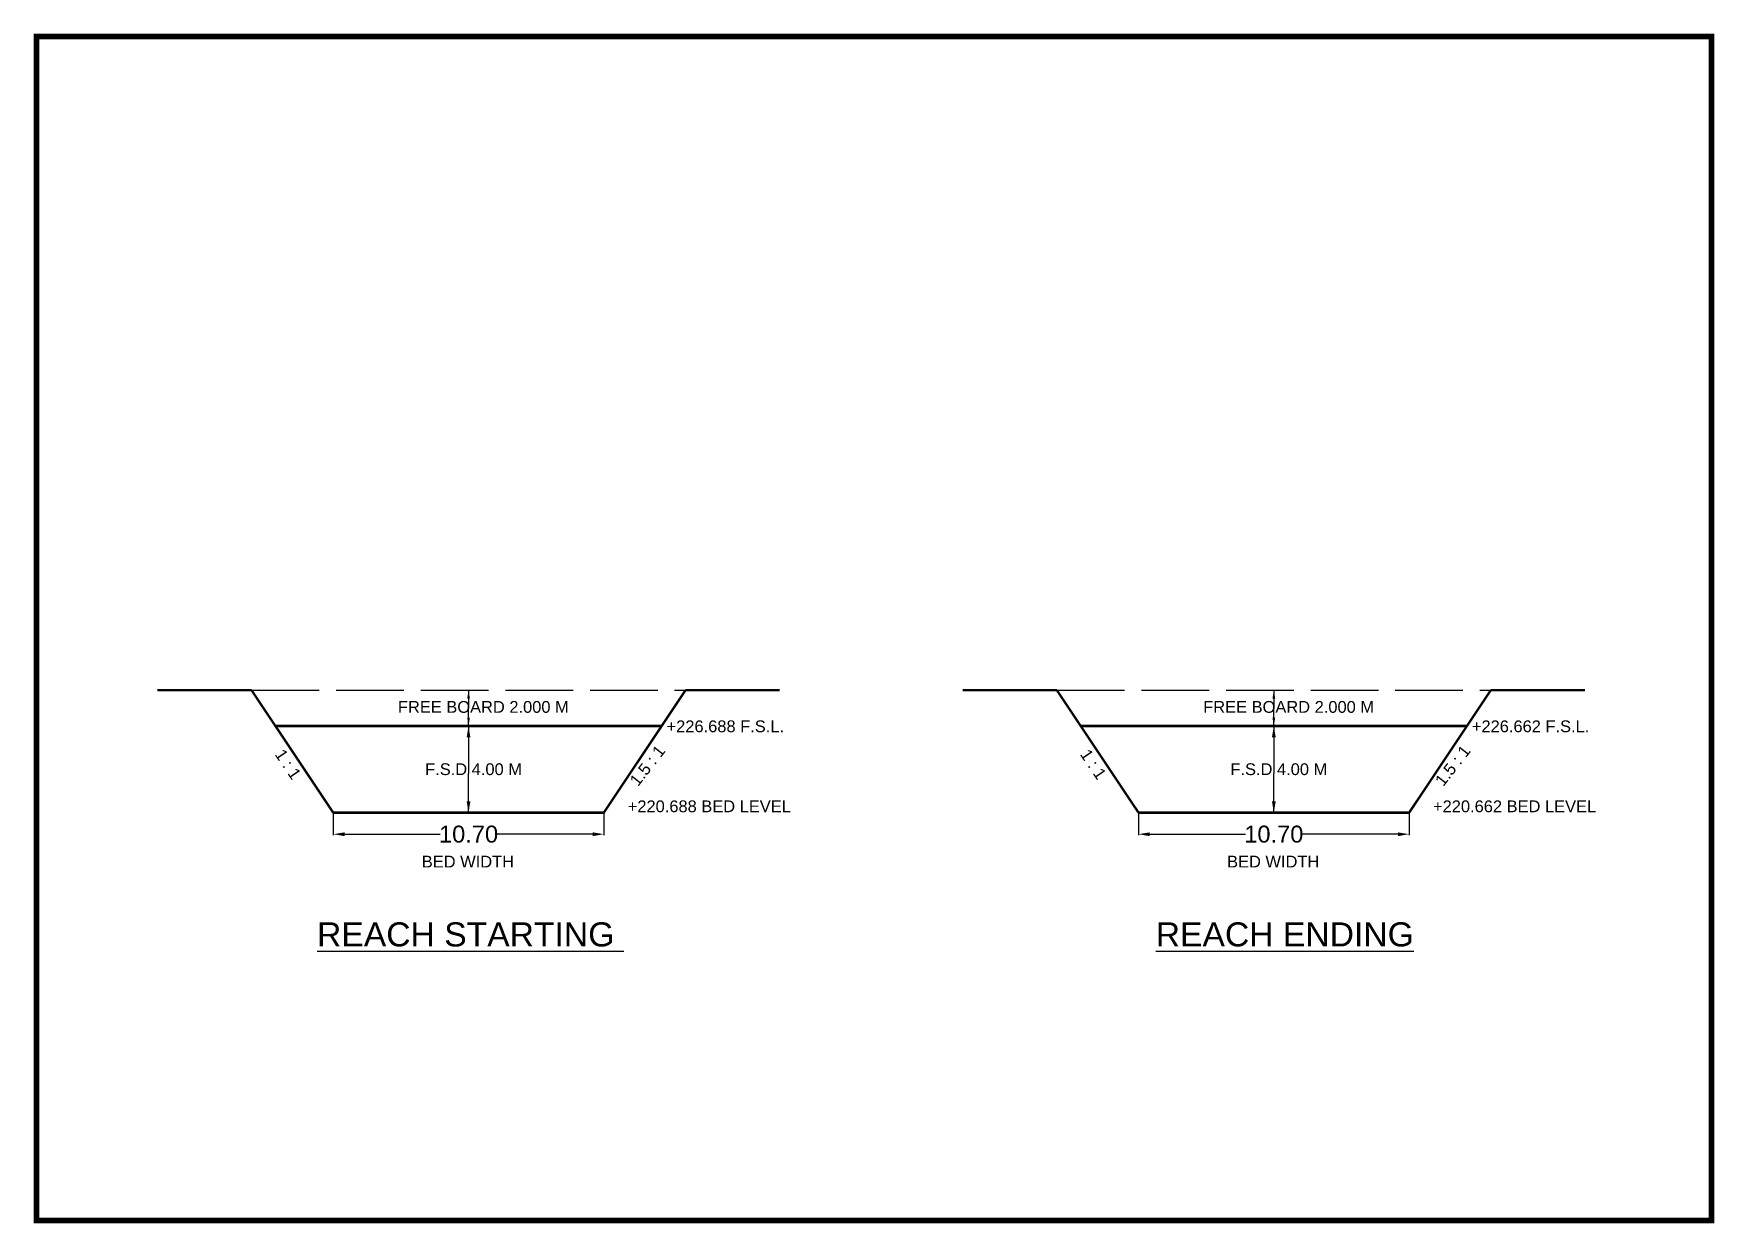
# Model space of a CAD drawing. Header units: inches. Extents: x 5497 to 5795, y 149 to 360.
import ezdxf

# ---------------------------------------------------------------- set-up
doc = ezdxf.new("R2010")
doc.units = ezdxf.units.IN
doc.header["$MEASUREMENT"] = 0
doc.linetypes.add('ACAD_ISO02W100', pattern=[15, 12, -3])
doc.layers.add('TEXT', color=5, linetype='Continuous')
doc.styles.get("Standard").update_dxf_attribs({"font": 'arial.ttf'})
doc.dimstyles.get("Standard").update_dxf_attribs({"dimtxt": 0.18, "dimasz": 0.18, "dimexe": 0.18, "dimexo": 0.0625, "dimgap": 0.09, "dimtad": 0, "dimtih": 1, "dimtoh": 1, "dimdec": 4, "dimzin": 0, "dimdsep": 46, "dimtxsty": 'Standard', "dimcen": 0.09, "dimadec": 0, "dimazin": 0, "dimtfac": 1, "dimtdec": 4, "dimtofl": 0, "dimtmove": 0, "dimatfit": 3, "dimfxl": 1, "dimtolj": 1, "dimtzin": 0, "dimarcsym": 0})

# ---------------------------------------------------------------- blocks, each defined once
blk = doc.blocks.new('*D3')
at = {"layer": 'Defpoints', "color": 0, "ltscale": 0.2}
for p in [(5692.55, 221.57), (5740.53, 221.57), (5740.53, 217.75)]:
    blk.add_point(p, dxfattribs=at)
at = {"layer": 'TEXT', "color": 0, "lineweight": -2, "ltscale": 0.2}
for p, q in [((5692.55, 221.51), (5692.55, 217.57)), ((5740.53, 221.51), (5740.53, 217.57)), ((5694.55, 217.75), (5711.54, 217.75)), ((5738.53, 217.75), (5721.55, 217.75))]:
    blk.add_line(p, q, dxfattribs=at)
at = {"layer": 'TEXT', "color": 0, "ltscale": 0.2}
for points in [[(5694.55, 218.08), (5694.55, 217.41), (5692.55, 217.75)], [(5738.53, 218.08), (5738.53, 217.41), (5740.53, 217.75)]]:
    blk.add_solid(points, dxfattribs=at)
at = {"layer": 'TEXT', "color": 0, "lineweight": 25, "ltscale": 0.2, "insert": (5716.54, 217.75), "char_height": 0.18, "attachment_point": 5}
blk.add_mtext('\\A1;{\\H16.667x;10.70}', dxfattribs=at)
blk = doc.blocks.new('*D4')
at = {"layer": 'Defpoints', "color": 0, "ltscale": 0.2}
for p in [(5549.78, 221.57), (5597.76, 221.57), (5597.76, 217.75)]:
    blk.add_point(p, dxfattribs=at)
at = {"layer": 'TEXT', "color": 0, "lineweight": -2, "ltscale": 0.2}
for p, q in [((5549.78, 221.51), (5549.78, 217.57)), ((5597.76, 221.51), (5597.76, 217.57)), ((5551.78, 217.75), (5568.76, 217.75)), ((5595.76, 217.75), (5578.77, 217.75))]:
    blk.add_line(p, q, dxfattribs=at)
at = {"layer": 'TEXT', "color": 0, "ltscale": 0.2}
for points in [[(5551.78, 218.08), (5551.78, 217.41), (5549.78, 217.75)], [(5595.76, 218.08), (5595.76, 217.41), (5597.76, 217.75)]]:
    blk.add_solid(points, dxfattribs=at)
at = {"layer": 'TEXT', "color": 0, "lineweight": 25, "ltscale": 0.2, "insert": (5573.77, 217.75), "char_height": 0.18, "attachment_point": 5}
blk.add_mtext('\\A1;{\\H16.667x;10.70}', dxfattribs=at)

msp = doc.modelspace()

# ---------------------------------------------------------------- linework, layer by layer
at = {"layer": 'TEXT', "color": 86, "lineweight": 25, "ltscale": 0.2}
for p, q in [((5549.77663, 221.57188), (5597.75565, 221.57188)), ((5692.55483, 221.57188), (5740.53384, 221.57188))]:
    msp.add_line(p, q, dxfattribs=at)
at = {"layer": 'TEXT', "lineweight": 25, "ltscale": 0.2, "const_width": 1}
msp.add_lwpolyline([(5497.1543, 359.23097), (5794.1543, 359.23097), (5794.1543, 149.23097), (5497.1543, 149.23097)], close=True, dxfattribs=at)
at = {"layer": 'TEXT', "color": 86, "lineweight": 25, "ltscale": 0.2, "const_width": 0.41728}
for points in [[(5535.30317, 243.27069), (5518.61177, 243.27069)], [(5549.77663, 221.57188), (5535.30317, 243.27069)], [(5597.75565, 221.57188), (5612.22912, 243.27069)], [(5612.22912, 243.27069), (5597.75565, 221.57188), (5612.22912, 243.27069)], [(5612.22912, 243.27069), (5628.92051, 243.27069)], [(5678.08136, 243.27069), (5661.38996, 243.27069)], [(5692.55483, 221.57188), (5678.08136, 243.27069)], [(5740.53384, 221.57188), (5755.00731, 243.27069)], [(5755.00731, 243.27069), (5740.53384, 221.57188), (5755.00731, 243.27069)], [(5755.00731, 243.27069), (5771.69871, 243.27069)], [(5597.75565, 221.57188), (5549.77663, 221.57188)], [(5740.53384, 221.57188), (5692.55483, 221.57188)]]:
    msp.add_lwpolyline(points, dxfattribs=at)
at = {"layer": 'TEXT', "color": 86, "linetype": 'ACAD_ISO02W100', "lineweight": 25}
for points in [[(5535.30317, 243.27069), (5612.22912, 243.27069)], [(5678.08136, 243.27069), (5755.00731, 243.27069)]]:
    msp.add_lwpolyline(points, dxfattribs=at)
at = {"layer": 'TEXT', "color": 86, "linetype": 'ACAD_ISO02W100', "lineweight": 25, "const_width": 0.41728}
for points in [[(5608.00761, 236.94175), (5539.52468, 236.94175)], [(5750.7858, 236.94175), (5682.30287, 236.94175)]]:
    msp.add_lwpolyline(points, dxfattribs=at)

# ---------------------------------------------------------------- texts
at = {"layer": 'TEXT', "color": 86, "lineweight": 25, "ltscale": 0.2}
for s, height, p in [('+226.688 F.S.L.', 2.0864248, (5608.87815, 235.84181)), ('+226.662 F.S.L.', 2.0864248, (5751.65635, 235.84181)), ('+220.688 BED LEVEL', 2.0864248, (5601.99295, 221.65413)), ('+220.662 BED LEVEL', 2.0864248, (5744.77114, 221.65413)), ('BED WIDTH', 2.086425, (5565.48052, 211.84793)), ('BED WIDTH', 2.086425, (5708.25871, 211.84793)), ('%%UREACH STARTING ', 4.2719994, (5546.90923, 197.84793)), ('%%UREACH ENDING', 4.2719994, (5695.60718, 197.84793))]:
    msp.add_text(s, height=height, dxfattribs=at).set_placement(p)
for s, rotation, p in [('1 : 1', 304.0770825, (5539.3157, 231.92331)), ('1.5 : 1', 52.0922895, (5603.80628, 226.09234)), ('1 : 1', 304.0770825, (5682.09389, 231.92331)), ('1.5 : 1', 52.0922895, (5746.58447, 226.09234))]:
    msp.add_text(s, height=2.086425, rotation=rotation, dxfattribs=at).set_placement(p)
at = {"layer": 'TEXT', "color": 86, "lineweight": 25, "char_height": 2.0864248, "width": 31.6923716, "attachment_point": 1}
for s, insert in [('FREE BOARD 2.000 M', (5561.24759, 241.36988)), ('FREE BOARD 2.000 M', (5704.02579, 241.36988)), ('F.S.D 4.00 M', (5566.06848, 230.32411)), ('F.S.D 4.00 M', (5708.84667, 230.32411))]:
    msp.add_mtext(s, dxfattribs=dict(at, insert=insert))

# ---------------------------------------------------------------- dimensions: what is measured, and where the dimension line sits
at = {"layer": 'TEXT', "color": 86, "lineweight": 25, "ltscale": 0.2}
for p1, p2, picture, middle in [((5549.77663, 221.57188), (5597.75565, 221.57188), '*D4', (5573.76614, 217.74664)), ((5692.55483, 221.57188), (5740.53384, 221.57188), '*D3', (5716.54433, 217.74664))]:
    dim = msp.add_aligned_dim(p1=p1, p2=p2, distance=-3.82523, text='{\\H16.667x;10.70}', dimstyle='Standard', override={"dimasz": 2}, dxfattribs=at)
    dim.commit()
    dim.dimension.update_dxf_attribs({"geometry": picture, "text_midpoint": middle})

# ---------------------------------------------------------------- leaders
for points, override in [([(5573.76614, 243.27069), (5573.76614, 240.07139)], {"dimasz": 1.5, "dimgap": 0.09, "dimtad": 0}), ([(5716.54433, 243.27069), (5716.54433, 240.07139)], {"dimasz": 1.5, "dimgap": 0.09, "dimtad": 0}), ([(5573.76614, 236.94175), (5573.76614, 240.07139)], {"dimasz": 1.5, "dimgap": 0.09, "dimtad": 0}), ([(5716.54433, 236.94175), (5716.54433, 240.07139)], {"dimasz": 1.5, "dimgap": 0.09, "dimtad": 0}), ([(5573.76614, 236.94175), (5573.76614, 228.52989)], {"dimasz": 2}), ([(5716.54433, 236.94175), (5716.54433, 228.52989)], {"dimasz": 2}), ([(5573.76614, 221.57188), (5573.76614, 228.52989)], {"dimasz": 2}), ([(5716.54433, 221.57188), (5716.54433, 228.52989)], {"dimasz": 2})]:
    msp.add_leader(points, dimstyle='Standard', override=override, dxfattribs=at)

doc.saveas('drawing.dxf')
